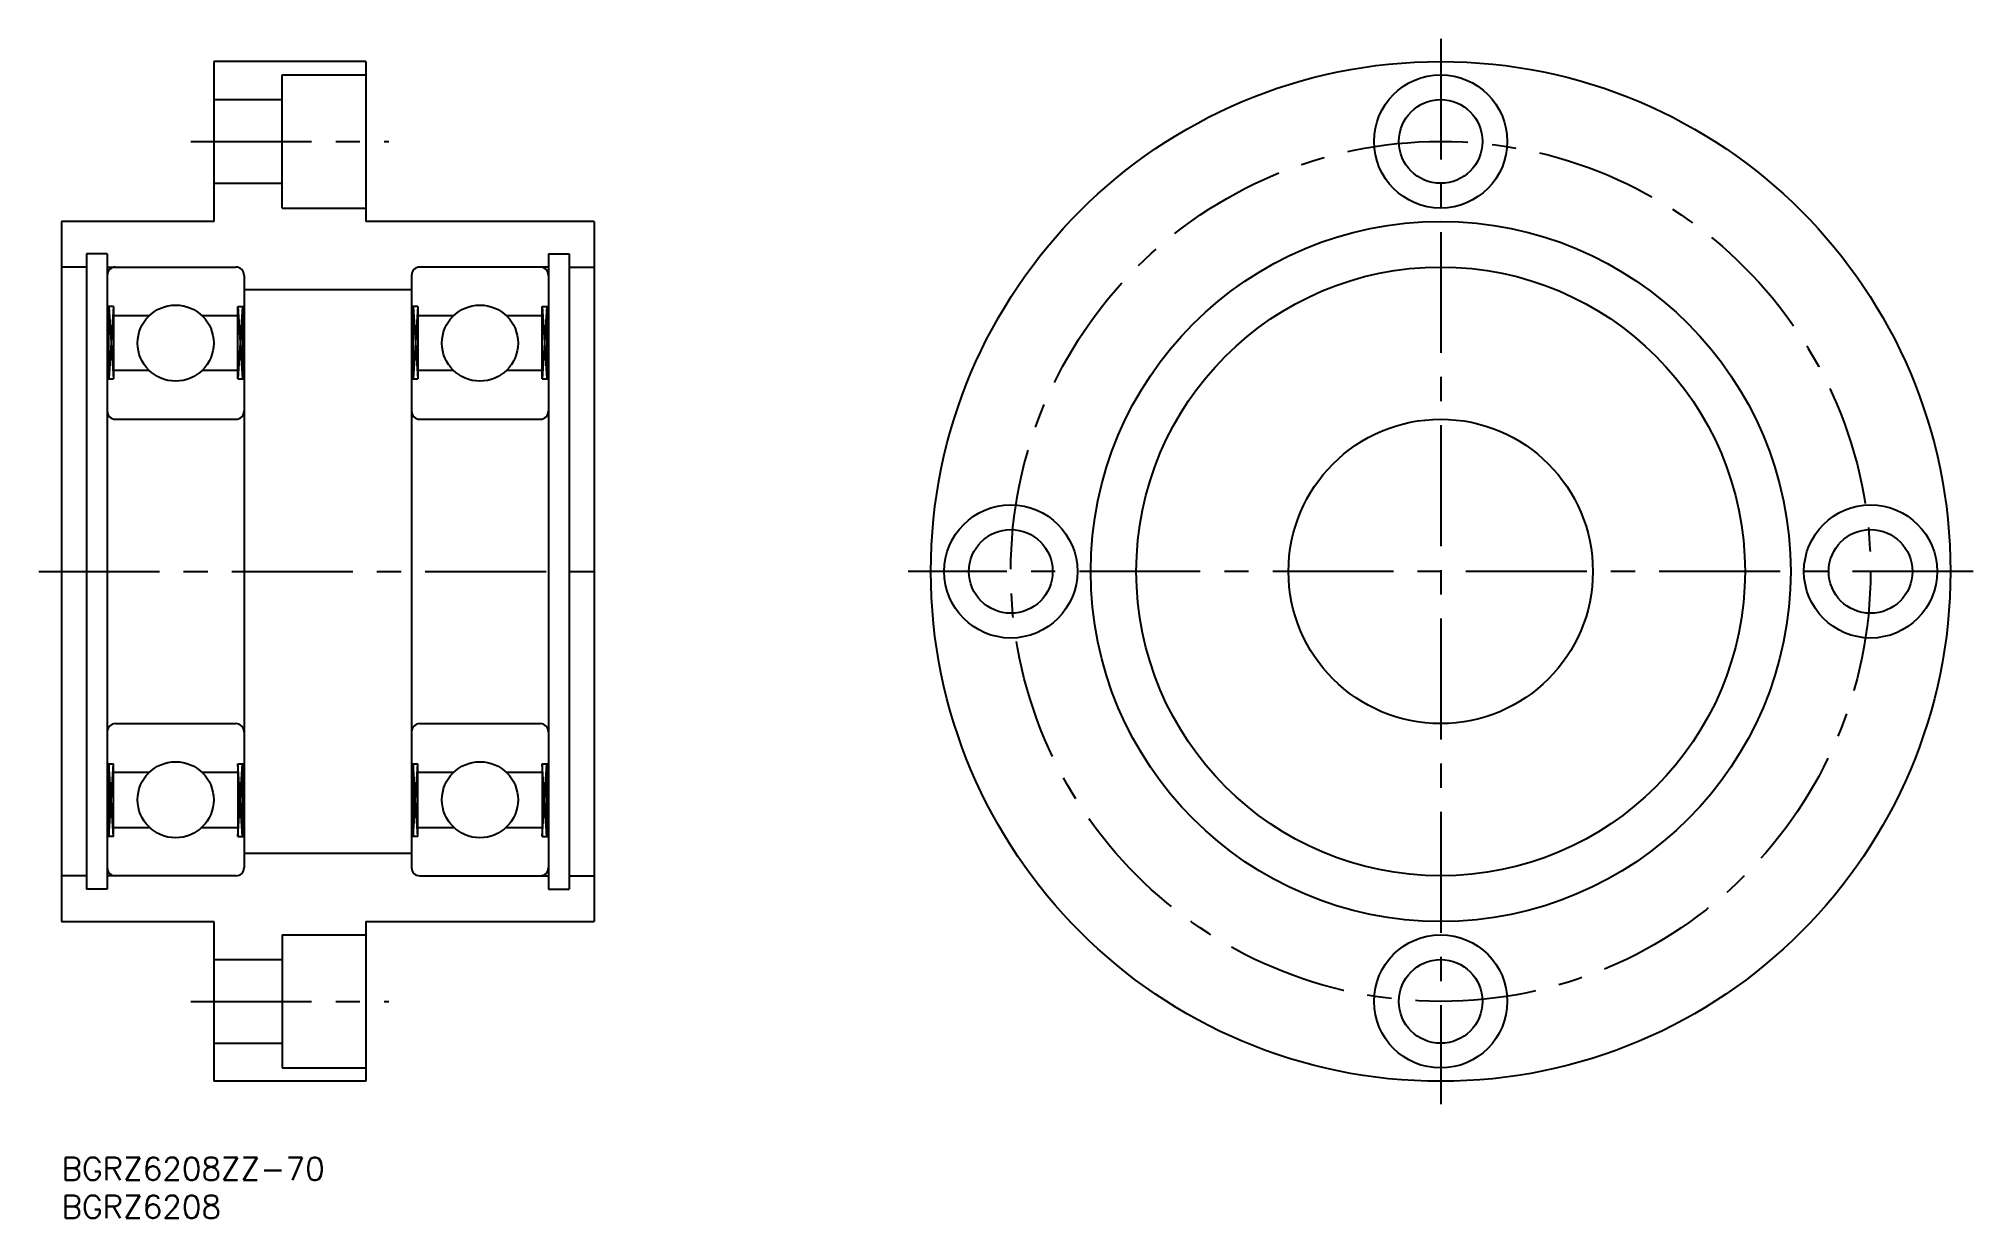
# Model space of a CAD drawing. Extents: x -3 to 251, y -8 to 147.
import ezdxf

# ---------------------------------------------------------------- set-up
doc = ezdxf.new("R2010")
doc.units = 0
doc.header["$LTSCALE"] = 0.5
doc.linetypes.add('CENTER', pattern=[50.8, 31.75, -6.35, 6.35, -6.35])
for name, color, linetype in [('MSM_CENTER', 1, 'CENTER'), ('MSM_CONTINUOUS', 7, 'CONTINUOUS'), ('MSM_NARROW', 5, 'CONTINUOUS'), ('MSM_PART_NUMBER', 7, 'CONTINUOUS')]:
    doc.layers.add(name, color=color, linetype=linetype)
doc.styles.get("Standard").update_dxf_attribs({"font": 'txt.shx', "height": 3, "bigfont": 'bigfont.shx'})

# ---------------------------------------------------------------- blocks, each defined once
blk = doc.blocks.new('*U2')
at = {"layer": 'MSM_PART_NUMBER'}
blk.add_text('BGRZ6208ZZ-70', height=3, dxfattribs=at).set_placement((0, -3))
blk = doc.blocks.new('*U3')
at = {"layer": 'MSM_PART_NUMBER'}
blk.add_text('BGRZ6208', height=3, dxfattribs=at).set_placement((0, -8))

msp = doc.modelspace()

# ---------------------------------------------------------------- linework, layer by layer
at = {"layer": 'MSM_CENTER'}
for p, q in [((181.26, 147), (181.26, 7)), ((17, 133.5), (43, 133.5)), ((-3, 77), (73, 77)), ((251.26, 77), (111.26, 77)), ((17, 20.5), (43, 20.5))]:
    msp.add_line(p, q, dxfattribs=at)
msp.add_circle((181.26, 77), 56.5, dxfattribs=at)
at = {"layer": 'MSM_CONTINUOUS'}
for p, q in [((20, 144), (20, 123)), ((40, 144), (20, 144)), ((40, 144), (40, 123)), ((29, 124.75), (29, 142.25)), ((29, 142.25), (40, 142.25)), ((20, 139), (29, 139)), ((20, 128), (29, 128)), ((29, 124.75), (40, 124.75)), ((20, 123), (0, 123)), ((0, 123), (0, 31)), ((70, 123), (40, 123)), ((70, 123), (70, 31)), ((3.3, 117), (0, 117)), ((6, 118.75), (3.3, 118.75)), ((3.3, 118.75), (3.3, 35.25)), ((6, 118.75), (6, 35.25)), ((6, 117), (22.9, 117)), ((64, 117), (47.1, 117)), ((64, 118.75), (66.7, 118.75)), ((64, 118.75), (64, 35.25)), ((66.7, 118.75), (66.7, 35.25)), ((66.7, 117), (70, 117)), ((24, 115.9), (24, 38.1)), ((46, 115.9), (46, 38.1)), ((46, 114), (24, 114)), ((6.83, 111.83), (6, 111.83)), ((6.21, 102.3), (6.21, 111.83)), ((6.83, 111.83), (6.83, 102.3)), ((6.83, 110.65), (11.58, 110.65)), ((18.42, 110.65), (23.17, 110.65)), ((23.17, 102.3), (23.17, 111.83)), ((23.17, 111.83), (24, 111.83)), ((23.79, 111.83), (23.79, 102.3)), ((46.83, 111.83), (46, 111.83)), ((46.21, 102.3), (46.21, 111.83)), ((46.83, 111.83), (46.83, 102.3)), ((46.83, 110.65), (51.58, 110.65)), ((58.42, 110.65), (63.17, 110.65)), ((63.17, 111.83), (64, 111.83)), ((63.17, 102.3), (63.17, 111.83)), ((63.79, 111.83), (63.79, 102.3)), ((6, 102.3), (6.83, 102.3)), ((11.53, 103.4), (6.83, 103.4)), ((23.17, 103.4), (18.47, 103.4)), ((23.17, 102.3), (24, 102.3)), ((46, 102.3), (46.83, 102.3)), ((51.53, 103.4), (46.83, 103.4)), ((63.17, 103.4), (58.47, 103.4)), ((63.17, 102.3), (64, 102.3)), ((7.1, 97), (22.9, 97)), ((47.1, 97), (62.9, 97)), ((7.1, 57), (22.9, 57)), ((47.1, 57), (62.9, 57)), ((6, 51.7), (6.83, 51.7)), ((6.21, 51.7), (6.21, 42.18)), ((6.83, 42.18), (6.83, 51.7)), ((23.17, 51.7), (24, 51.7)), ((23.17, 51.7), (23.17, 42.18)), ((23.79, 42.18), (23.79, 51.7)), ((46, 51.7), (46.83, 51.7)), ((46.21, 51.7), (46.21, 42.18)), ((46.83, 42.18), (46.83, 51.7)), ((63.17, 51.7), (63.17, 42.18)), ((63.17, 51.7), (64, 51.7)), ((63.79, 42.18), (63.79, 51.7)), ((11.53, 50.6), (6.83, 50.6)), ((23.17, 50.6), (18.47, 50.6)), ((51.53, 50.6), (46.83, 50.6)), ((63.17, 50.6), (58.47, 50.6)), ((6.83, 43.35), (11.58, 43.35)), ((18.42, 43.35), (23.17, 43.35)), ((46.83, 43.35), (51.58, 43.35)), ((58.42, 43.35), (63.17, 43.35)), ((6.83, 42.18), (6, 42.18)), ((23.17, 42.18), (24, 42.18)), ((46.83, 42.18), (46, 42.18)), ((63.17, 42.18), (64, 42.18)), ((24, 40), (46, 40)), ((3.3, 37), (0, 37)), ((22.9, 37), (6, 37)), ((47.1, 37), (64, 37)), ((66.7, 37), (70, 37)), ((6, 35.25), (3.3, 35.25)), ((64, 35.25), (66.7, 35.25)), ((0, 31), (20, 31)), ((20, 31), (20, 10)), ((40, 31), (70, 31)), ((40, 31), (40, 10)), ((29, 29.25), (40, 29.25)), ((29, 29.25), (29, 11.75)), ((20, 26), (29, 26)), ((20, 15), (29, 15)), ((29, 11.75), (40, 11.75)), ((40, 10), (20, 10))]:
    msp.add_line(p, q, dxfattribs=at)
for centre, radius in [((181.26, 77), 67), ((181.26, 133.5), 8.75), ((181.26, 133.5), 5.5), ((181.26, 77), 46), ((181.26, 77), 40), ((15, 107), 5), ((55, 107), 5), ((181.26, 77), 20), ((124.76, 77), 8.75), ((237.76, 77), 8.75), ((124.76, 77), 5.5), ((237.76, 77), 5.5), ((15, 47), 5), ((55, 47), 5), ((181.26, 20.5), 8.75), ((181.26, 20.5), 5.5)]:
    msp.add_circle(centre, radius, dxfattribs=at)
for centre, start, end in [((7.1, 115.9), 90, 180), ((22.9, 115.9), 0, 90), ((47.1, 115.9), 90, 180), ((62.9, 115.9), 0, 90), ((7.1, 98.1), 180, 270), ((22.9, 98.1), 270, 0), ((47.1, 98.1), 180, 270), ((62.9, 98.1), 270, 0), ((7.1, 55.9), 90, 180), ((22.9, 55.9), 0, 90), ((47.1, 55.9), 90, 180), ((62.9, 55.9), 0, 90), ((7.1, 38.1), 180, 270), ((22.9, 38.1), 270, 0), ((47.1, 38.1), 180, 270), ((62.9, 38.1), 270, 0)]:
    msp.add_arc(centre, 1.1, start, end, dxfattribs=at)
at = {"layer": 'MSM_NARROW'}
for p, q in [((6.83, 111.83), (6.21, 102.3)), ((6.21, 111.83), (6.83, 102.3)), ((23.79, 111.83), (23.17, 102.3)), ((23.17, 111.83), (23.79, 102.3)), ((46.21, 111.83), (46.83, 102.3)), ((46.83, 111.83), (46.21, 102.3)), ((63.17, 111.83), (63.79, 102.3)), ((63.79, 111.83), (63.17, 102.3)), ((6.83, 42.18), (6.21, 51.7)), ((6.21, 42.18), (6.83, 51.7)), ((23.79, 42.18), (23.17, 51.7)), ((23.17, 42.18), (23.79, 51.7)), ((46.21, 42.18), (46.83, 51.7)), ((46.83, 42.18), (46.21, 51.7)), ((63.17, 42.18), (63.79, 51.7)), ((63.79, 42.18), (63.17, 51.7))]:
    msp.add_line(p, q, dxfattribs=at)

# ---------------------------------------------------------------- block references
at = {"layer": 'MSM_CONTINUOUS'}
for name in ['*U2', '*U3']:
    msp.add_blockref(name, (0, 0), dxfattribs=at)

doc.saveas('drawing.dxf')
